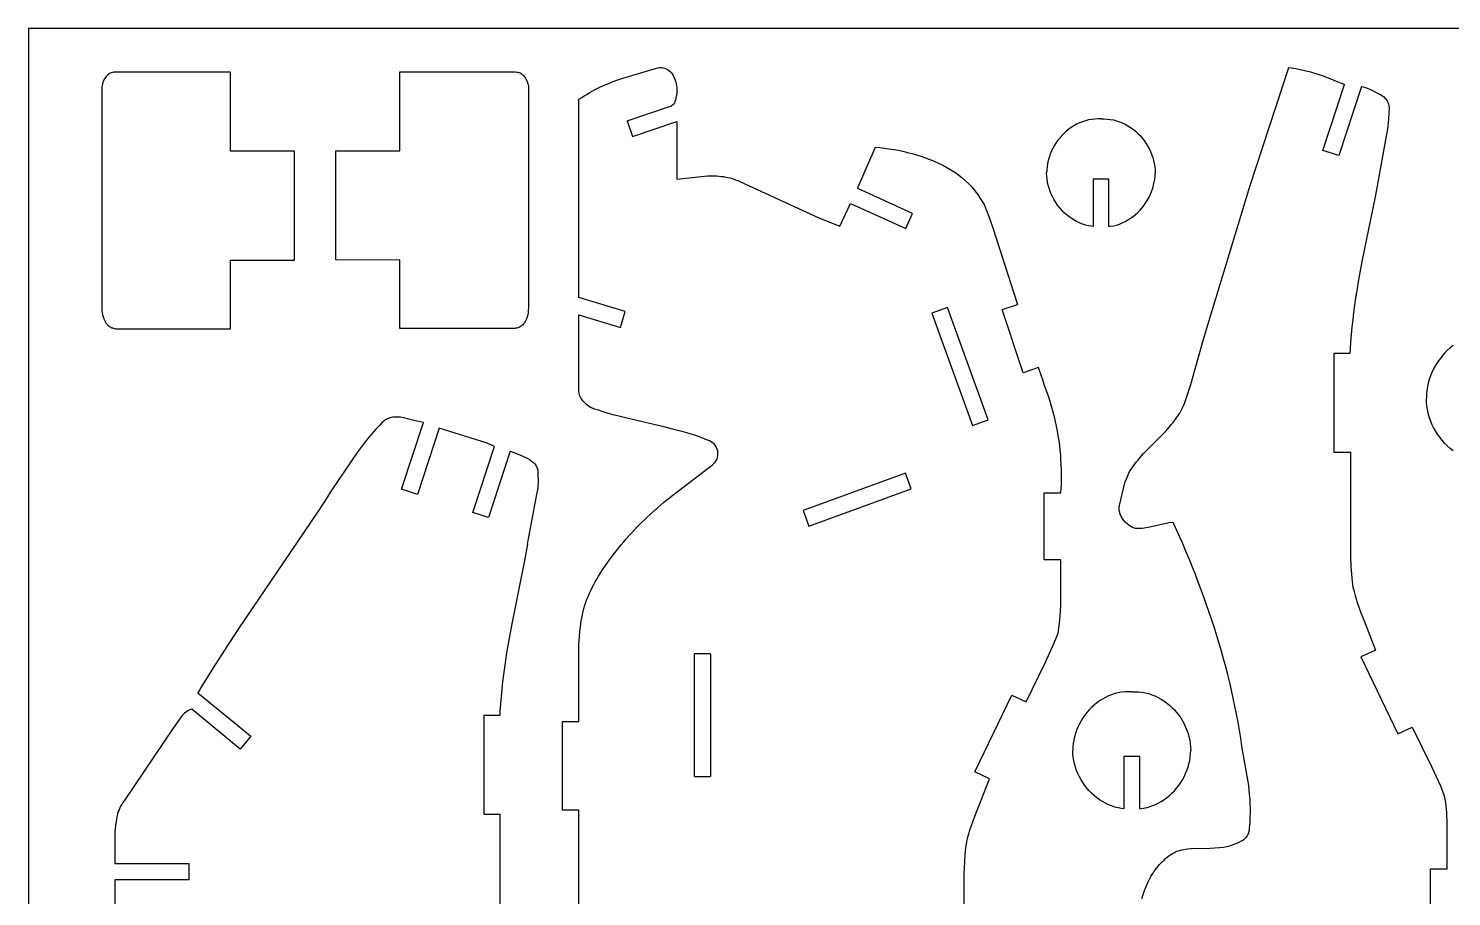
# Model space of a CAD drawing. Extents: x -103 to 103, y -133 to 133.
# Drawn here: x -103.5 to -0.1, y -69.9 to -6.8 of the extents above; entities that cross this region are included whole.
import ezdxf

# ---------------------------------------------------------------- set-up
doc = ezdxf.new("R2010")
doc.units = 0
doc.header["$MEASUREMENT"] = 0
doc.layers.get('0').update_dxf_attribs({"linetype": 'CONTINUOUS'})

msp = doc.modelspace()

# ---------------------------------------------------------------- linework, layer by layer
for p, q in [((103.5, -6.83), (-103.5, -6.83)), ((-103.5, -6.83), (-103.5, -133.17)), ((-97.86, -10.33), (-97.91, -10.39)), ((-97.81, -10.27), (-97.86, -10.33)), ((-97.75, -10.22), (-97.81, -10.27)), ((-97.69, -10.17), (-97.75, -10.22)), ((-97.63, -10.12), (-97.69, -10.17)), ((-97.56, -10.09), (-97.63, -10.12)), ((-97.48, -10.05), (-97.56, -10.09)), ((-97.4, -10.03), (-97.48, -10.05)), ((-97.32, -10.01), (-97.4, -10.03)), ((-97.23, -10), (-97.32, -10.01)), ((-88.83, -10), (-97.23, -10)), ((-88.83, -15.74), (-88.83, -10)), ((-76.51, -9.99), (-68.11, -9.98)), ((-76.51, -15.73), (-76.51, -9.99)), ((-68.11, -9.98), (-68.02, -10)), ((-68.02, -10), (-67.94, -10.02)), ((-67.94, -10.02), (-67.86, -10.04)), ((-67.86, -10.04), (-67.78, -10.07)), ((-67.78, -10.07), (-67.71, -10.11)), ((-67.71, -10.11), (-67.65, -10.16)), ((-67.65, -10.16), (-67.59, -10.2)), ((-67.59, -10.2), (-67.53, -10.26)), ((-67.53, -10.26), (-67.48, -10.32)), ((-67.48, -10.32), (-67.43, -10.38)), ((-60.31, -10.44), (-57.93, -9.74)), ((-57.93, -9.74), (-57.78, -9.7)), ((-57.78, -9.7), (-57.64, -9.68)), ((-57.64, -9.68), (-57.51, -9.68)), ((-57.51, -9.68), (-57.39, -9.69)), ((-57.39, -9.69), (-57.27, -9.72)), ((-57.27, -9.72), (-57.16, -9.76)), ((-57.16, -9.76), (-57.06, -9.81)), ((-57.06, -9.81), (-56.97, -9.88)), ((-56.97, -9.88), (-56.88, -9.96)), ((-56.88, -9.96), (-56.8, -10.04)), ((-56.8, -10.04), (-56.73, -10.14)), ((-56.73, -10.14), (-56.66, -10.25)), ((-56.66, -10.25), (-56.6, -10.36)), ((-14.76, -18.33), (-11.92, -9.67)), ((-11.92, -9.67), (-11.42, -9.74)), ((-11.42, -9.74), (-10.35, -9.99)), ((-10.35, -9.99), (-9.42, -10.28)), ((-9.42, -10.28), (-8.66, -10.58)), ((-98.13, -10.91), (-98.17, -11.07)), ((-98.17, -11.07), (-98.17, -27.14)), ((-98.11, -10.83), (-98.13, -10.91)), ((-98.09, -10.75), (-98.11, -10.83)), ((-98.06, -10.67), (-98.09, -10.75)), ((-98.03, -10.6), (-98.06, -10.67)), ((-97.99, -10.53), (-98.03, -10.6)), ((-97.95, -10.46), (-97.99, -10.53)), ((-97.91, -10.39), (-97.95, -10.46)), ((-67.43, -10.38), (-67.39, -10.44)), ((-67.39, -10.44), (-67.35, -10.51)), ((-67.35, -10.51), (-67.31, -10.59)), ((-67.31, -10.59), (-67.28, -10.66)), ((-67.28, -10.66), (-67.25, -10.74)), ((-67.25, -10.74), (-67.23, -10.82)), ((-67.23, -10.82), (-67.2, -10.9)), ((-67.2, -10.9), (-67.17, -11.06)), ((-67.17, -11.06), (-67.17, -27.13)), ((-62.59, -11.42), (-62.41, -11.32)), ((-62.41, -11.32), (-62.22, -11.22)), ((-62.22, -11.22), (-62.04, -11.13)), ((-62.04, -11.13), (-61.66, -10.96)), ((-61.66, -10.96), (-61.28, -10.8)), ((-61.28, -10.8), (-60.9, -10.65)), ((-60.9, -10.65), (-60.31, -10.44)), ((-56.6, -10.36), (-56.55, -10.48)), ((-56.55, -10.48), (-56.51, -10.6)), ((-56.51, -10.6), (-56.47, -10.73)), ((-56.47, -10.73), (-56.44, -10.86)), ((-56.44, -10.86), (-56.42, -11)), ((-56.42, -11), (-56.4, -11.13)), ((-56.4, -11.13), (-56.39, -11.27)), ((-56.39, -11.27), (-56.39, -11.4)), ((-9.45, -15.7), (-7.87, -10.9)), ((-8.66, -10.58), (-7.87, -10.9)), ((-6.65, -11.05), (-8.3, -16.07)), ((-6.65, -11.05), (-6.39, -11.11)), ((-6.39, -11.11), (-5.95, -11.3)), ((-5.95, -11.3), (-5.42, -11.55)), ((-63.5, -11.98), (-63.29, -11.86)), ((-63.5, -26.39), (-63.5, -11.98)), ((-63.29, -11.86), (-63.12, -11.74)), ((-63.12, -11.74), (-62.94, -11.63)), ((-62.94, -11.63), (-62.77, -11.52)), ((-62.77, -11.52), (-62.59, -11.42)), ((-56.7, -12.4), (-56.77, -12.45)), ((-56.7, -12.4), (-56.63, -12.33)), ((-56.57, -12.23), (-56.63, -12.33)), ((-56.53, -12.13), (-56.57, -12.23)), ((-56.49, -12.03), (-56.53, -12.13)), ((-56.46, -11.91), (-56.49, -12.03)), ((-56.43, -11.79), (-56.46, -11.91)), ((-56.41, -11.66), (-56.43, -11.79)), ((-56.4, -11.53), (-56.41, -11.66)), ((-56.39, -11.4), (-56.4, -11.53)), ((-5.42, -11.55), (-5.25, -11.64)), ((-5.25, -11.64), (-5.17, -11.7)), ((-5.17, -11.7), (-5.1, -11.75)), ((-5.1, -11.75), (-5.03, -11.81)), ((-5.03, -11.81), (-4.96, -11.87)), ((-4.96, -11.87), (-4.9, -11.93)), ((-4.9, -11.93), (-4.85, -12)), ((-4.85, -12), (-4.8, -12.07)), ((-4.8, -12.07), (-4.75, -12.14)), ((-4.75, -12.14), (-4.72, -12.22)), ((-4.72, -12.22), (-4.68, -12.31)), ((-4.68, -12.31), (-4.66, -12.4)), ((-4.66, -12.4), (-4.65, -12.49)), ((-60, -13.55), (-56.77, -12.45)), ((-26.02, -13.42), (-26.25, -13.44)), ((-25.79, -13.41), (-26.02, -13.42)), ((-25.58, -13.4), (-25.79, -13.41)), ((-25.58, -13.4), (-25.36, -13.41)), ((-25.36, -13.41), (-25.13, -13.42)), ((-25.13, -13.42), (-24.9, -13.44)), ((-4.65, -12.93), (-4.68, -13.45)), ((-4.65, -12.49), (-4.64, -12.59)), ((-4.64, -12.59), (-4.65, -12.93)), ((-60, -13.55), (-59.62, -14.69)), ((-59.62, -14.69), (-56.38, -13.6)), ((-56.38, -13.6), (-56.38, -17.79)), ((-28.26, -14.46), (-28.42, -14.62)), ((-28.09, -14.3), (-28.26, -14.46)), ((-27.91, -14.16), (-28.09, -14.3)), ((-27.73, -14.02), (-27.91, -14.16)), ((-27.54, -13.9), (-27.73, -14.02)), ((-27.34, -13.79), (-27.54, -13.9)), ((-27.13, -13.69), (-27.34, -13.79)), ((-26.92, -13.61), (-27.13, -13.69)), ((-26.7, -13.54), (-26.92, -13.61)), ((-26.48, -13.48), (-26.7, -13.54)), ((-26.25, -13.44), (-26.48, -13.48)), ((-24.9, -13.44), (-24.67, -13.48)), ((-24.67, -13.48), (-24.45, -13.54)), ((-24.45, -13.54), (-24.23, -13.61)), ((-24.23, -13.61), (-24.02, -13.69)), ((-24.02, -13.69), (-23.82, -13.79)), ((-23.82, -13.79), (-23.62, -13.9)), ((-23.62, -13.9), (-23.43, -14.02)), ((-23.43, -14.02), (-23.24, -14.16)), ((-23.24, -14.16), (-23.06, -14.3)), ((-23.06, -14.3), (-22.89, -14.46)), ((-22.89, -14.46), (-22.73, -14.62)), ((-4.75, -14.12), (-5.45, -18.01)), ((-4.68, -13.45), (-4.75, -14.12)), ((-43.21, -18.35), (-41.96, -15.46)), ((-41.96, -15.46), (-41.64, -15.49)), ((-41.64, -15.49), (-41.31, -15.53)), ((-28.97, -15.36), (-29.08, -15.56)), ((-28.85, -15.17), (-28.97, -15.36)), ((-28.72, -14.98), (-28.85, -15.17)), ((-28.57, -14.8), (-28.72, -14.98)), ((-28.42, -14.62), (-28.57, -14.8)), ((-22.73, -14.62), (-22.58, -14.8)), ((-22.58, -14.8), (-22.44, -14.98)), ((-22.44, -14.98), (-22.31, -15.17)), ((-22.31, -15.17), (-22.18, -15.36)), ((-22.18, -15.36), (-22.07, -15.56)), ((-84.17, -15.74), (-88.83, -15.74)), ((-84.17, -23.66), (-84.17, -15.74)), ((-81.17, -23.65), (-81.17, -15.73)), ((-81.17, -15.73), (-76.51, -15.73)), ((-41.31, -15.53), (-40.98, -15.58)), ((-40.98, -15.58), (-40.64, -15.63)), ((-40.64, -15.63), (-40.31, -15.69)), ((-40.31, -15.69), (-39.97, -15.76)), ((-39.97, -15.76), (-39.64, -15.84)), ((-39.64, -15.84), (-39.31, -15.92)), ((-39.31, -15.92), (-38.97, -16.02)), ((-38.97, -16.02), (-38.65, -16.12)), ((-38.65, -16.12), (-38.32, -16.23)), ((-38.32, -16.23), (-38, -16.35)), ((-38, -16.35), (-37.68, -16.48)), ((-37.68, -16.48), (-37.37, -16.62)), ((-29.4, -16.42), (-29.45, -16.65)), ((-29.34, -16.2), (-29.4, -16.42)), ((-29.27, -15.98), (-29.34, -16.2)), ((-29.18, -15.77), (-29.27, -15.98)), ((-29.08, -15.56), (-29.18, -15.77)), ((-22.07, -15.56), (-21.97, -15.77)), ((-21.97, -15.77), (-21.89, -15.98)), ((-21.89, -15.98), (-21.81, -16.2)), ((-21.81, -16.2), (-21.75, -16.42)), ((-21.75, -16.42), (-21.7, -16.65)), ((-8.3, -16.07), (-9.45, -15.7)), ((-54.61, -17.58), (-54.13, -17.55)), ((-54.13, -17.55), (-53.8, -17.55)), ((-53.8, -17.55), (-53.64, -17.55)), ((-53.64, -17.55), (-53.48, -17.55)), ((-53.48, -17.55), (-53.32, -17.56)), ((-53.32, -17.56), (-53.16, -17.58)), ((-37.37, -16.62), (-37.07, -16.77)), ((-37.07, -16.77), (-36.77, -16.93)), ((-36.77, -16.93), (-36.48, -17.1)), ((-36.48, -17.1), (-36.2, -17.28)), ((-36.2, -17.28), (-35.93, -17.48)), ((-35.93, -17.48), (-35.66, -17.68)), ((-29.51, -17.1), (-29.52, -17.33)), ((-29.51, -17.56), (-29.52, -17.33)), ((-29.49, -16.87), (-29.51, -17.1)), ((-29.49, -17.78), (-29.51, -17.56)), ((-29.45, -16.65), (-29.49, -16.87)), ((-21.7, -16.65), (-21.66, -16.87)), ((-21.66, -16.87), (-21.64, -17.1)), ((-21.66, -17.78), (-21.64, -17.56)), ((-21.64, -17.1), (-21.64, -17.33)), ((-21.64, -17.56), (-21.64, -17.33)), ((-56.38, -17.79), (-54.61, -17.58)), ((-53.16, -17.58), (-53, -17.6)), ((-53, -17.6), (-52.84, -17.63)), ((-52.84, -17.63), (-52.69, -17.66)), ((-52.69, -17.66), (-52.53, -17.7)), ((-52.53, -17.7), (-52.38, -17.74)), ((-52.38, -17.74), (-52.22, -17.79)), ((-52.22, -17.79), (-52.07, -17.85)), ((-52.07, -17.85), (-51.92, -17.91)), ((-51.92, -17.91), (-51.77, -17.98)), ((-51.77, -17.98), (-46.07, -20.59)), ((-43.24, -18.46), (-43.21, -18.35)), ((-39.26, -20.27), (-43.24, -18.46)), ((-35.66, -17.68), (-35.41, -17.9)), ((-35.41, -17.9), (-35.17, -18.13)), ((-35.17, -18.13), (-34.94, -18.37)), ((-34.94, -18.37), (-34.73, -18.63)), ((-29.45, -18.01), (-29.49, -17.78)), ((-29.4, -18.23), (-29.45, -18.01)), ((-29.34, -18.45), (-29.4, -18.23)), ((-29.27, -18.67), (-29.34, -18.45)), ((-25, -17.79), (-26.15, -17.79)), ((-26.15, -17.79), (-26.15, -21.22)), ((-25, -21.22), (-25, -17.79)), ((-21.89, -18.67), (-21.81, -18.45)), ((-21.81, -18.45), (-21.75, -18.23)), ((-21.75, -18.23), (-21.7, -18.01)), ((-21.7, -18.01), (-21.66, -17.78)), ((-18.12, -29.41), (-14.76, -18.33)), ((-5.45, -18.01), (-5.66, -19.06)), ((-44.55, -21.21), (-43.76, -19.55)), ((-43.76, -19.55), (-39.76, -21.37)), ((-34.73, -18.63), (-34.53, -18.9)), ((-34.53, -18.9), (-34.34, -19.18)), ((-34.34, -19.18), (-34.05, -19.62)), ((-34.05, -19.62), (-33.67, -20.62)), ((-29.18, -18.88), (-29.27, -18.67)), ((-29.08, -19.09), (-29.18, -18.88)), ((-28.97, -19.29), (-29.08, -19.09)), ((-28.85, -19.49), (-28.97, -19.29)), ((-28.72, -19.68), (-28.85, -19.49)), ((-22.44, -19.68), (-22.31, -19.49)), ((-22.31, -19.49), (-22.18, -19.29)), ((-22.18, -19.29), (-22.07, -19.09)), ((-22.07, -19.09), (-21.97, -18.88)), ((-21.97, -18.88), (-21.89, -18.67)), ((-5.66, -19.06), (-6.61, -23.78)), ((-46.07, -20.59), (-44.55, -21.21)), ((-39.76, -21.37), (-39.26, -20.27)), ((-33.67, -20.62), (-33.4, -21.39)), ((-28.57, -19.86), (-28.72, -19.68)), ((-28.42, -20.03), (-28.57, -19.86)), ((-28.26, -20.2), (-28.42, -20.03)), ((-28.09, -20.35), (-28.26, -20.2)), ((-27.91, -20.5), (-28.09, -20.35)), ((-27.73, -20.63), (-27.91, -20.5)), ((-27.54, -20.75), (-27.73, -20.63)), ((-23.62, -20.75), (-23.43, -20.63)), ((-23.43, -20.63), (-23.24, -20.5)), ((-23.24, -20.5), (-23.06, -20.35)), ((-23.06, -20.35), (-22.89, -20.2)), ((-22.89, -20.2), (-22.73, -20.03)), ((-22.73, -20.03), (-22.58, -19.86)), ((-22.58, -19.86), (-22.44, -19.68)), ((-33.4, -21.39), (-32.99, -22.69)), ((-27.34, -20.86), (-27.54, -20.75)), ((-27.13, -20.96), (-27.34, -20.86)), ((-26.92, -21.05), (-27.13, -20.96)), ((-26.7, -21.12), (-26.92, -21.05)), ((-26.48, -21.17), (-26.7, -21.12)), ((-26.25, -21.21), (-26.48, -21.17)), ((-26.15, -21.22), (-26.25, -21.21)), ((-25, -21.22), (-24.9, -21.21)), ((-24.9, -21.21), (-24.67, -21.17)), ((-24.67, -21.17), (-24.45, -21.12)), ((-24.45, -21.12), (-24.23, -21.05)), ((-24.23, -21.05), (-24.02, -20.96)), ((-24.02, -20.96), (-23.82, -20.86)), ((-23.82, -20.86), (-23.62, -20.75)), ((-32.99, -22.69), (-31.63, -26.9)), ((-88.83, -23.67), (-84.17, -23.66)), ((-88.83, -28.65), (-88.83, -23.67)), ((-76.51, -23.66), (-81.17, -23.65)), ((-76.51, -28.64), (-76.51, -23.66)), ((-6.61, -23.78), (-6.8, -24.84)), ((-6.9, -25.36), (-6.99, -25.89)), ((-6.8, -24.84), (-6.9, -25.36)), ((-60.14, -27.41), (-63.5, -26.39)), ((-7.07, -26.42), (-7.15, -26.95)), ((-6.99, -25.89), (-7.07, -26.42)), ((-98.17, -27.14), (-98.16, -27.35)), ((-98.16, -27.35), (-98.14, -27.5)), ((-98.14, -27.5), (-98.12, -27.65)), ((-98.12, -27.65), (-98.08, -27.8)), ((-98.08, -27.8), (-98.03, -27.94)), ((-67.26, -27.79), (-67.31, -27.93)), ((-67.22, -27.64), (-67.26, -27.79)), ((-67.2, -27.49), (-67.22, -27.64)), ((-67.18, -27.34), (-67.2, -27.49)), ((-67.17, -27.13), (-67.18, -27.34)), ((-63.5, -27.65), (-60.49, -28.56)), ((-63.5, -33.18), (-63.5, -27.65)), ((-60.49, -28.56), (-60.14, -27.41)), ((-36.73, -27.12), (-37.86, -27.53)), ((-37.86, -27.53), (-34.91, -35.68)), ((-33.77, -35.27), (-36.73, -27.12)), ((-32.76, -27.26), (-31.63, -26.9)), ((-31.23, -31.86), (-32.76, -27.26)), ((-7.22, -27.47), (-7.28, -28)), ((-7.15, -26.95), (-7.22, -27.47)), ((-98.03, -27.94), (-97.96, -28.08)), ((-97.96, -28.08), (-97.93, -28.14)), ((-97.93, -28.14), (-97.89, -28.21)), ((-97.89, -28.21), (-97.84, -28.27)), ((-97.84, -28.27), (-97.8, -28.32)), ((-97.8, -28.32), (-97.75, -28.38)), ((-97.75, -28.38), (-97.7, -28.42)), ((-97.7, -28.42), (-97.64, -28.47)), ((-97.64, -28.47), (-97.58, -28.51)), ((-97.58, -28.51), (-97.52, -28.55)), ((-97.52, -28.55), (-97.46, -28.58)), ((-97.46, -28.58), (-97.39, -28.6)), ((-97.39, -28.6), (-97.32, -28.62)), ((-97.32, -28.62), (-97.25, -28.64)), ((-97.25, -28.64), (-97.17, -28.65)), ((-97.17, -28.65), (-96.88, -28.65)), ((-96.88, -28.65), (-88.83, -28.65)), ((-68.46, -28.64), (-76.51, -28.64)), ((-68.17, -28.63), (-68.46, -28.64)), ((-68.09, -28.62), (-68.17, -28.63)), ((-68.02, -28.61), (-68.09, -28.62)), ((-67.95, -28.59), (-68.02, -28.61)), ((-67.88, -28.56), (-67.95, -28.59)), ((-67.82, -28.53), (-67.88, -28.56)), ((-67.75, -28.5), (-67.82, -28.53)), ((-67.7, -28.46), (-67.75, -28.5)), ((-67.64, -28.41), (-67.7, -28.46)), ((-67.59, -28.36), (-67.64, -28.41)), ((-67.54, -28.31), (-67.59, -28.36)), ((-67.5, -28.25), (-67.54, -28.31)), ((-67.45, -28.19), (-67.5, -28.25)), ((-67.41, -28.13), (-67.45, -28.19)), ((-67.38, -28.07), (-67.41, -28.13)), ((-67.31, -27.93), (-67.38, -28.07)), ((-7.34, -28.53), (-7.39, -29.07)), ((-7.28, -28), (-7.34, -28.53)), ((-19.05, -32.71), (-18.12, -29.41)), ((-7.43, -29.6), (-7.47, -30.13)), ((-7.39, -29.07), (-7.43, -29.6)), ((0.01, -29.88), (-0.21, -30.05)), ((-8.65, -30.45), (-8.65, -37.63)), ((-7.48, -30.45), (-8.65, -30.45)), ((-7.47, -30.13), (-7.48, -30.45)), ((-0.96, -30.87), (-1.12, -31.09)), ((-0.79, -30.65), (-0.96, -30.87)), ((-0.61, -30.44), (-0.79, -30.65)), ((-0.41, -30.24), (-0.61, -30.44)), ((-0.21, -30.05), (-0.41, -30.24)), ((-30.1, -31.48), (-31.23, -31.86)), ((-30.03, -31.7), (-30.1, -31.48)), ((-29.91, -32.04), (-30.03, -31.7)), ((-29.8, -32.37), (-29.91, -32.04)), ((-1.52, -31.83), (-1.63, -32.08)), ((-1.4, -31.58), (-1.52, -31.83)), ((-1.27, -31.33), (-1.4, -31.58)), ((-1.12, -31.09), (-1.27, -31.33)), ((-29.69, -32.71), (-29.8, -32.37)), ((-29.58, -33.04), (-29.69, -32.71)), ((-29.45, -33.37), (-29.58, -33.04)), ((-19.33, -33.57), (-19.05, -32.71)), ((-1.85, -32.88), (-1.89, -33.15)), ((-1.79, -32.61), (-1.85, -32.88)), ((-1.72, -32.34), (-1.79, -32.61)), ((-1.63, -32.08), (-1.72, -32.34)), ((-63.48, -33.34), (-63.5, -33.18)), ((-63.45, -33.49), (-63.48, -33.34)), ((-63.37, -33.68), (-63.45, -33.49)), ((-63.23, -33.89), (-63.37, -33.68)), ((-62.91, -34.22), (-63.23, -33.89)), ((-29.34, -33.7), (-29.45, -33.37)), ((-29.23, -34.04), (-29.34, -33.7)), ((-29.13, -34.37), (-29.23, -34.04)), ((-19.65, -34.41), (-19.51, -34.08)), ((-19.51, -34.08), (-19.33, -33.57)), ((-1.92, -33.43), (-1.93, -33.7)), ((-1.92, -33.98), (-1.93, -33.7)), ((-1.89, -33.15), (-1.92, -33.43)), ((-1.89, -34.26), (-1.92, -33.98)), ((-77.31, -35.15), (-77.4, -35.19)), ((-77.22, -35.12), (-77.31, -35.15)), ((-77.12, -35.1), (-77.22, -35.12)), ((-77.03, -35.08), (-77.12, -35.1)), ((-76.94, -35.07), (-77.03, -35.08)), ((-76.84, -35.07), (-76.94, -35.07)), ((-76.75, -35.07), (-76.84, -35.07)), ((-76.65, -35.07), (-76.75, -35.07)), ((-76.46, -35.09), (-76.65, -35.07)), ((-76.26, -35.12), (-76.46, -35.09)), ((-75.29, -35.37), (-76.26, -35.12)), ((-62.66, -34.37), (-62.91, -34.22)), ((-62.34, -34.49), (-62.66, -34.37)), ((-62.01, -34.6), (-62.34, -34.49)), ((-61.68, -34.71), (-62.01, -34.6)), ((-61.36, -34.81), (-61.68, -34.71)), ((-61.03, -34.9), (-61.36, -34.81)), ((-60.7, -34.99), (-61.03, -34.9)), ((-60.03, -35.16), (-60.7, -34.99)), ((-29.04, -34.71), (-29.13, -34.37)), ((-28.95, -35.05), (-29.04, -34.71)), ((-28.87, -35.4), (-28.95, -35.05)), ((-20.2, -35.29), (-20.08, -35.12)), ((-20.08, -35.12), (-19.97, -34.95)), ((-19.97, -34.95), (-19.85, -34.78)), ((-19.85, -34.78), (-19.75, -34.6)), ((-19.75, -34.6), (-19.65, -34.41)), ((-1.85, -34.53), (-1.89, -34.26)), ((-1.79, -34.8), (-1.85, -34.53)), ((-1.72, -35.06), (-1.79, -34.8)), ((-1.63, -35.33), (-1.72, -35.06)), ((-78.27, -35.96), (-78.56, -36.28)), ((-78.12, -35.8), (-78.27, -35.96)), ((-77.97, -35.65), (-78.12, -35.8)), ((-77.82, -35.49), (-77.97, -35.65)), ((-77.66, -35.34), (-77.82, -35.49)), ((-77.57, -35.28), (-77.66, -35.34)), ((-77.49, -35.23), (-77.57, -35.28)), ((-77.4, -35.19), (-77.49, -35.23)), ((-76.39, -40.31), (-74.8, -35.48)), ((-75.01, -35.43), (-75.29, -35.37)), ((-73.65, -35.87), (-75.24, -40.69)), ((-74.8, -35.48), (-75.01, -35.43)), ((-70.17, -36.96), (-73.65, -35.87)), ((-57.34, -35.79), (-60.03, -35.16)), ((-56.67, -35.95), (-57.34, -35.79)), ((-56.34, -36.04), (-56.67, -35.95)), ((-56.01, -36.13), (-56.34, -36.04)), ((-55.67, -36.22), (-56.01, -36.13)), ((-34.91, -35.68), (-33.77, -35.27)), ((-28.8, -35.74), (-28.87, -35.4)), ((-28.73, -36.09), (-28.8, -35.74)), ((-28.67, -36.44), (-28.73, -36.09)), ((-22.04, -37.28), (-20.87, -36.09)), ((-20.87, -36.09), (-20.59, -35.78)), ((-20.59, -35.78), (-20.46, -35.62)), ((-20.46, -35.62), (-20.33, -35.46)), ((-20.33, -35.46), (-20.2, -35.29)), ((-1.52, -35.58), (-1.63, -35.33)), ((-1.4, -35.83), (-1.52, -35.58)), ((-1.27, -36.08), (-1.4, -35.83)), ((-1.12, -36.32), (-1.27, -36.08)), ((-79.11, -36.96), (-79.62, -37.66)), ((-78.84, -36.62), (-79.11, -36.96)), ((-78.56, -36.28), (-78.84, -36.62)), ((-71.22, -42.01), (-69.64, -37.21)), ((-69.64, -37.21), (-70.17, -36.96)), ((-55.35, -36.32), (-55.67, -36.22)), ((-55.02, -36.42), (-55.35, -36.32)), ((-54.69, -36.53), (-55.02, -36.42)), ((-54.37, -36.65), (-54.69, -36.53)), ((-54.37, -36.65), (-54.05, -36.77)), ((-53.99, -36.8), (-54.05, -36.77)), ((-53.97, -36.81), (-53.99, -36.8)), ((-53.97, -36.81), (-53.81, -36.91)), ((-53.67, -37.03), (-53.81, -36.91)), ((-53.56, -37.18), (-53.67, -37.03)), ((-53.48, -37.35), (-53.56, -37.18)), ((-28.62, -36.78), (-28.67, -36.44)), ((-28.57, -37.13), (-28.62, -36.78)), ((-28.54, -37.48), (-28.57, -37.13)), ((-0.96, -36.54), (-1.12, -36.32)), ((-0.79, -36.76), (-0.96, -36.54)), ((-0.61, -36.97), (-0.79, -36.76)), ((-0.41, -37.17), (-0.61, -36.97)), ((-0.21, -37.36), (-0.41, -37.17)), ((-79.62, -37.66), (-81.46, -40.36)), ((-68.49, -37.56), (-70.07, -42.38)), ((-68.49, -37.56), (-68.23, -37.65)), ((-68.23, -37.65), (-67.79, -37.82)), ((-67.79, -37.82), (-67.26, -38.07)), ((-67.26, -38.07), (-67.09, -38.16)), ((-67.09, -38.16), (-67.02, -38.21)), ((-67.02, -38.21), (-66.94, -38.27)), ((-53.55, -38.25), (-53.66, -38.41)), ((-53.47, -38.09), (-53.55, -38.25)), ((-53.42, -37.53), (-53.48, -37.35)), ((-53.47, -38.09), (-53.42, -37.9)), ((-53.41, -37.72), (-53.42, -37.53)), ((-53.42, -37.9), (-53.41, -37.72)), ((-28.5, -37.84), (-28.54, -37.48)), ((-28.48, -38.19), (-28.5, -37.84)), ((-28.46, -38.54), (-28.48, -38.19)), ((-23.02, -38.36), (-22.88, -38.2)), ((-22.88, -38.2), (-22.75, -38.04)), ((-22.75, -38.04), (-22.47, -37.73)), ((-22.47, -37.73), (-22.04, -37.28)), ((-8.65, -37.63), (-7.44, -37.63)), ((-7.44, -37.63), (-7.44, -45.16)), ((0.01, -37.53), (-0.21, -37.36)), ((-66.94, -38.27), (-66.87, -38.32)), ((-66.87, -38.32), (-66.81, -38.38)), ((-66.81, -38.38), (-66.74, -38.45)), ((-66.74, -38.45), (-66.69, -38.51)), ((-66.69, -38.51), (-66.64, -38.59)), ((-66.64, -38.59), (-66.59, -38.66)), ((-66.59, -38.66), (-66.56, -38.74)), ((-66.56, -38.74), (-66.53, -38.83)), ((-66.53, -38.83), (-66.5, -38.91)), ((-66.5, -38.91), (-66.49, -39.01)), ((-66.49, -39.01), (-66.48, -39.11)), ((-66.48, -39.11), (-66.46, -39.85)), ((-56.68, -40.74), (-53.79, -38.54)), ((-53.79, -38.54), (-53.66, -38.41)), ((-39.78, -39.15), (-47.22, -41.86)), ((-39.36, -40.29), (-39.78, -39.15)), ((-28.45, -38.89), (-28.46, -38.54)), ((-28.44, -39.25), (-28.45, -38.89)), ((-28.44, -39.6), (-28.44, -39.25)), ((-23.83, -39.86), (-23.49, -39.04)), ((-23.49, -39.04), (-23.38, -38.86)), ((-23.38, -38.86), (-23.26, -38.69)), ((-23.26, -38.69), (-23.14, -38.52)), ((-23.14, -38.52), (-23.02, -38.36)), ((-75.24, -40.69), (-76.39, -40.31)), ((-66.46, -39.85), (-66.52, -40.43)), ((-46.81, -42.99), (-39.36, -40.29)), ((-28.48, -40.57), (-28.46, -40.3)), ((-28.46, -40.3), (-28.45, -39.95)), ((-28.45, -39.95), (-28.44, -39.6)), ((-24.22, -41.49), (-23.83, -39.86)), ((-81.78, -40.88), (-82.45, -41.9)), ((-81.46, -40.36), (-81.78, -40.88)), ((-67.23, -44.32), (-66.52, -40.43)), ((-57.8, -41.67), (-57.35, -41.29)), ((-57.35, -41.29), (-56.68, -40.74)), ((-29.71, -45.44), (-29.71, -40.57)), ((-29.71, -40.57), (-28.48, -40.57)), ((-82.45, -41.9), (-83.46, -43.42)), ((-70.07, -42.38), (-71.22, -42.01)), ((-58.65, -42.45), (-58.23, -42.06)), ((-58.23, -42.06), (-57.8, -41.67)), ((-47.22, -41.86), (-46.81, -42.99)), ((-24.25, -41.72), (-24.24, -41.64)), ((-24.24, -41.8), (-24.25, -41.72)), ((-24.24, -41.57), (-24.22, -41.49)), ((-24.24, -41.64), (-24.24, -41.57)), ((-24.24, -41.87), (-24.24, -41.8)), ((-24.22, -41.94), (-24.24, -41.87)), ((-24.21, -42.02), (-24.22, -41.94)), ((-24.19, -42.09), (-24.21, -42.02)), ((-24.16, -42.16), (-24.19, -42.09)), ((-24.13, -42.23), (-24.16, -42.16)), ((-24.1, -42.3), (-24.13, -42.23)), ((-24.06, -42.37), (-24.1, -42.3)), ((-23.98, -42.5), (-24.06, -42.37)), ((-83.46, -43.42), (-88.25, -50.48)), ((-59.67, -43.48), (-59.47, -43.27)), ((-59.47, -43.27), (-59.27, -43.06)), ((-59.27, -43.06), (-59.07, -42.85)), ((-59.07, -42.85), (-58.65, -42.45)), ((-23.88, -42.62), (-23.98, -42.5)), ((-23.78, -42.74), (-23.88, -42.62)), ((-23.66, -42.84), (-23.78, -42.74)), ((-23.54, -42.94), (-23.66, -42.84)), ((-23.41, -43.02), (-23.54, -42.94)), ((-23.27, -43.09), (-23.41, -43.02)), ((-23.14, -43.15), (-23.27, -43.09)), ((-23.07, -43.18), (-23.14, -43.15)), ((-22.88, -43.18), (-23.07, -43.18)), ((-22.59, -43.16), (-22.88, -43.18)), ((-22.02, -43.07), (-22.59, -43.16)), ((-20.61, -42.76), (-22.02, -43.07)), ((-20.32, -42.73), (-20.61, -42.76)), ((-20.08, -43.26), (-20.32, -42.73)), ((-19.84, -43.8), (-20.08, -43.26)), ((-67.23, -44.32), (-67.43, -45.37)), ((-61.15, -45.28), (-60.43, -44.36)), ((-60.43, -44.36), (-60.25, -44.14)), ((-60.25, -44.14), (-60.06, -43.91)), ((-60.06, -43.91), (-59.87, -43.7)), ((-59.87, -43.7), (-59.67, -43.48)), ((-19.61, -44.34), (-19.84, -43.8)), ((-19.38, -44.88), (-19.61, -44.34)), ((-67.43, -45.37), (-68.38, -50.09)), ((-61.56, -45.86), (-61.15, -45.28)), ((-28.5, -45.44), (-29.71, -45.44)), ((-28.49, -48.8), (-28.5, -45.44)), ((-19.15, -45.42), (-19.38, -44.88)), ((-18.93, -45.97), (-19.15, -45.42)), ((-7.44, -45.16), (-7.41, -45.96)), ((-62.08, -46.64), (-61.95, -46.44)), ((-61.95, -46.44), (-61.83, -46.25)), ((-61.83, -46.25), (-61.56, -45.86)), ((-18.71, -46.52), (-18.93, -45.97)), ((-18.5, -47.06), (-18.71, -46.52)), ((-7.41, -45.96), (-7.38, -46.49)), ((-7.38, -46.49), (-7.33, -47.02)), ((-62.64, -47.67), (-62.54, -47.46)), ((-62.54, -47.46), (-62.43, -47.25)), ((-62.43, -47.25), (-62.32, -47.05)), ((-62.32, -47.05), (-62.2, -46.85)), ((-62.2, -46.85), (-62.08, -46.64)), ((-18.3, -47.62), (-18.5, -47.06)), ((-7.33, -47.02), (-7.3, -47.23)), ((-7.3, -47.23), (-7.26, -47.44)), ((-7.26, -47.44), (-7.21, -47.65)), ((-63.07, -48.75), (-63, -48.53)), ((-63, -48.53), (-62.92, -48.31)), ((-62.92, -48.31), (-62.83, -48.1)), ((-62.83, -48.1), (-62.74, -47.88)), ((-62.74, -47.88), (-62.64, -47.67)), ((-18.09, -48.17), (-18.3, -47.62)), ((-17.9, -48.72), (-18.09, -48.17)), ((-7.21, -47.65), (-7.16, -47.86)), ((-7.16, -47.86), (-7.1, -48.07)), ((-7.1, -48.07), (-7.04, -48.28)), ((-7.04, -48.28), (-6.98, -48.48)), ((-6.98, -48.48), (-6.84, -48.89)), ((-63.3, -49.66), (-63.25, -49.43)), ((-63.25, -49.43), (-63.2, -49.2)), ((-63.2, -49.2), (-63.14, -48.98)), ((-63.14, -48.98), (-63.07, -48.75)), ((-28.58, -50.06), (-28.53, -49.52)), ((-28.53, -49.52), (-28.49, -48.8)), ((-17.7, -49.28), (-17.9, -48.72)), ((-17.52, -49.84), (-17.7, -49.28)), ((-6.84, -48.89), (-6.69, -49.29)), ((-6.69, -49.29), (-6.44, -49.89)), ((-88.25, -50.48), (-89.26, -52.01)), ((-68.38, -50.09), (-68.58, -51.15)), ((-63.43, -50.67), (-63.36, -50.13)), ((-63.36, -50.13), (-63.33, -49.89)), ((-63.33, -49.89), (-63.3, -49.66)), ((-28.69, -50.77), (-28.63, -50.41)), ((-28.63, -50.41), (-28.58, -50.06)), ((-17.33, -50.4), (-17.52, -49.84)), ((-17.16, -50.96), (-17.33, -50.4)), ((-6.44, -49.89), (-5.62, -52)), ((-68.67, -51.67), (-68.76, -52.2)), ((-68.58, -51.15), (-68.67, -51.67)), ((-63.5, -51.57), (-63.47, -51.05)), ((-63.5, -57.21), (-63.5, -51.57)), ((-63.47, -51.05), (-63.43, -50.67)), ((-29.6, -52.89), (-28.97, -51.49)), ((-28.97, -51.49), (-28.69, -50.77)), ((-16.99, -51.52), (-17.16, -50.96)), ((-16.82, -52.09), (-16.99, -51.52)), ((-89.26, -52.01), (-89.92, -53.03)), ((-68.84, -52.73), (-68.92, -53.26)), ((-68.76, -52.2), (-68.84, -52.73)), ((-55.11, -61.18), (-55.11, -52.29)), ((-53.95, -52.29), (-55.11, -52.29)), ((-53.95, -52.29), (-53.95, -61.18)), ((-16.66, -52.65), (-16.82, -52.09)), ((-16.51, -53.22), (-16.66, -52.65)), ((-5.62, -52), (-6.68, -52.5)), ((-6.68, -52.5), (-4.01, -58.1)), ((-89.92, -53.03), (-90.56, -54.07)), ((-68.92, -53.26), (-68.99, -53.78)), ((-31.01, -55.77), (-29.6, -52.89)), ((-16.36, -53.79), (-16.51, -53.22)), ((-90.88, -54.59), (-91.2, -55.11)), ((-90.56, -54.07), (-90.88, -54.59)), ((-69.06, -54.31), (-69.11, -54.84)), ((-68.99, -53.78), (-69.06, -54.31)), ((-16.22, -54.36), (-16.36, -53.79)), ((-16.09, -54.93), (-16.22, -54.36)), ((-91.2, -55.11), (-87.35, -58.26)), ((-69.16, -55.38), (-69.21, -55.91)), ((-69.11, -54.84), (-69.16, -55.38)), ((-34.73, -60.86), (-32.06, -55.27)), ((-32.06, -55.27), (-31.01, -55.77)), ((-25.68, -55.7), (-25.88, -55.85)), ((-25.47, -55.57), (-25.68, -55.7)), ((-25.25, -55.45), (-25.47, -55.57)), ((-25.03, -55.34), (-25.25, -55.45)), ((-24.8, -55.25), (-25.03, -55.34)), ((-24.56, -55.17), (-24.8, -55.25)), ((-24.32, -55.11), (-24.56, -55.17)), ((-24.07, -55.07), (-24.32, -55.11)), ((-23.82, -55.04), (-24.07, -55.07)), ((-23.57, -55.04), (-23.82, -55.04)), ((-23.34, -55.03), (-23.57, -55.04)), ((-23.34, -55.03), (-23.1, -55.04)), ((-23.1, -55.04), (-22.85, -55.04)), ((-22.85, -55.04), (-22.6, -55.07)), ((-22.6, -55.07), (-22.35, -55.11)), ((-22.35, -55.11), (-22.11, -55.17)), ((-22.11, -55.17), (-21.88, -55.25)), ((-21.88, -55.25), (-21.65, -55.34)), ((-21.65, -55.34), (-21.42, -55.45)), ((-21.42, -55.45), (-21.21, -55.57)), ((-21.21, -55.57), (-21, -55.7)), ((-21, -55.7), (-20.8, -55.85)), ((-15.96, -55.51), (-16.09, -54.93)), ((-15.84, -56.08), (-15.96, -55.51)), ((-92.33, -56.77), (-92.99, -57.67)), ((-92.15, -56.59), (-92.33, -56.77)), ((-91.99, -56.47), (-92.15, -56.59)), ((-91.88, -56.4), (-91.99, -56.47)), ((-91.76, -56.34), (-91.88, -56.4)), ((-91.7, -56.32), (-91.76, -56.34)), ((-91.64, -56.3), (-91.7, -56.32)), ((-88.11, -59.2), (-91.64, -56.3)), ((-70.42, -56.76), (-70.42, -63.94)), ((-69.25, -56.76), (-70.42, -56.76)), ((-69.24, -56.44), (-69.25, -56.76)), ((-69.21, -55.91), (-69.24, -56.44)), ((-26.75, -56.74), (-26.89, -56.94)), ((-26.59, -56.54), (-26.75, -56.74)), ((-26.43, -56.35), (-26.59, -56.54)), ((-26.25, -56.17), (-26.43, -56.35)), ((-26.07, -56), (-26.25, -56.17)), ((-25.88, -55.85), (-26.07, -56)), ((-20.8, -55.85), (-20.6, -56)), ((-20.6, -56), (-20.42, -56.17)), ((-20.42, -56.17), (-20.24, -56.35)), ((-20.24, -56.35), (-20.08, -56.54)), ((-20.08, -56.54), (-19.92, -56.74)), ((-19.92, -56.74), (-19.78, -56.94)), ((-15.72, -56.66), (-15.84, -56.08)), ((-15.61, -57.24), (-15.72, -56.66)), ((-92.99, -57.67), (-96.54, -62.97)), ((-63.5, -57.21), (-64.71, -57.21)), ((-64.71, -57.21), (-64.71, -63.61)), ((-27.35, -57.83), (-27.43, -58.07)), ((-27.25, -57.6), (-27.35, -57.83)), ((-27.14, -57.37), (-27.25, -57.6)), ((-27.02, -57.15), (-27.14, -57.37)), ((-26.89, -56.94), (-27.02, -57.15)), ((-19.78, -56.94), (-19.65, -57.15)), ((-19.65, -57.15), (-19.53, -57.37)), ((-19.53, -57.37), (-19.42, -57.6)), ((-19.42, -57.6), (-19.33, -57.83)), ((-19.33, -57.83), (-19.24, -58.07)), ((-15.51, -57.82), (-15.61, -57.24)), ((-15.42, -58.4), (-15.51, -57.82)), ((-4.01, -58.1), (-2.95, -57.6)), ((-2.95, -57.6), (-1.55, -60.47)), ((-87.35, -58.26), (-88.11, -59.2)), ((-27.59, -58.8), (-27.61, -59.04)), ((-27.55, -58.55), (-27.59, -58.8)), ((-27.5, -58.31), (-27.55, -58.55)), ((-27.43, -58.07), (-27.5, -58.31)), ((-19.24, -58.07), (-19.18, -58.31)), ((-19.18, -58.31), (-19.12, -58.55)), ((-19.12, -58.55), (-19.08, -58.8)), ((-19.08, -58.8), (-19.06, -59.04)), ((-15.33, -58.98), (-15.42, -58.4)), ((-27.61, -59.04), (-27.62, -59.29)), ((-27.61, -59.54), (-27.62, -59.29)), ((-27.59, -59.79), (-27.61, -59.54)), ((-27.55, -60.03), (-27.59, -59.79)), ((-23.91, -59.75), (-23.91, -63.53)), ((-22.76, -59.75), (-23.91, -59.75)), ((-22.76, -63.53), (-22.76, -59.75)), ((-19.12, -60.03), (-19.08, -59.79)), ((-19.08, -59.79), (-19.06, -59.54)), ((-19.06, -59.04), (-19.05, -59.29)), ((-19.06, -59.54), (-19.05, -59.29)), ((-14.84, -61.84), (-15.33, -58.98)), ((-33.68, -61.36), (-34.73, -60.86)), ((-27.5, -60.28), (-27.55, -60.03)), ((-27.43, -60.51), (-27.5, -60.28)), ((-27.35, -60.75), (-27.43, -60.51)), ((-27.25, -60.98), (-27.35, -60.75)), ((-27.14, -61.21), (-27.25, -60.98)), ((-19.53, -61.21), (-19.42, -60.98)), ((-19.42, -60.98), (-19.33, -60.75)), ((-19.33, -60.75), (-19.24, -60.51)), ((-19.24, -60.51), (-19.18, -60.28)), ((-19.18, -60.28), (-19.12, -60.03)), ((-1.55, -60.47), (-0.91, -61.88)), ((-55.11, -61.18), (-53.95, -61.18)), ((-34.49, -63.48), (-33.68, -61.36)), ((-27.02, -61.43), (-27.14, -61.21)), ((-26.89, -61.64), (-27.02, -61.43)), ((-26.75, -61.85), (-26.89, -61.64)), ((-26.59, -62.04), (-26.75, -61.85)), ((-20.08, -62.04), (-19.92, -61.85)), ((-19.92, -61.85), (-19.78, -61.64)), ((-19.78, -61.64), (-19.65, -61.43)), ((-19.65, -61.43), (-19.53, -61.21)), ((-14.77, -62.45), (-14.84, -61.84)), ((-0.91, -61.88), (-0.63, -62.6)), ((-96.54, -62.97), (-96.64, -63.09)), ((-26.43, -62.23), (-26.59, -62.04)), ((-26.25, -62.41), (-26.43, -62.23)), ((-26.07, -62.58), (-26.25, -62.41)), ((-25.88, -62.74), (-26.07, -62.58)), ((-25.68, -62.88), (-25.88, -62.74)), ((-25.47, -63.01), (-25.68, -62.88)), ((-25.25, -63.13), (-25.47, -63.01)), ((-21.42, -63.13), (-21.21, -63.01)), ((-21.21, -63.01), (-21, -62.88)), ((-21, -62.88), (-20.8, -62.74)), ((-20.8, -62.74), (-20.6, -62.58)), ((-20.6, -62.58), (-20.42, -62.41)), ((-20.42, -62.41), (-20.24, -62.23)), ((-20.24, -62.23), (-20.08, -62.04)), ((-14.74, -62.87), (-14.77, -62.45)), ((-14.72, -63.28), (-14.74, -62.87)), ((-0.63, -62.6), (-0.57, -62.95)), ((-0.57, -62.95), (-0.52, -63.31)), ((-97.05, -64.02), (-97.08, -64.16)), ((-97.02, -63.88), (-97.05, -64.02)), ((-96.97, -63.74), (-97.02, -63.88)), ((-96.92, -63.61), (-96.97, -63.74)), ((-96.86, -63.47), (-96.92, -63.61)), ((-96.8, -63.34), (-96.86, -63.47)), ((-96.72, -63.22), (-96.8, -63.34)), ((-96.64, -63.09), (-96.72, -63.22)), ((-70.42, -63.94), (-69.22, -63.94)), ((-69.22, -71.47), (-69.22, -63.94)), ((-64.71, -63.61), (-63.5, -63.61)), ((-63.5, -70.96), (-63.5, -63.61)), ((-34.89, -64.48), (-34.74, -64.07)), ((-34.74, -64.07), (-34.49, -63.48)), ((-25.03, -63.24), (-25.25, -63.13)), ((-24.8, -63.33), (-25.03, -63.24)), ((-24.56, -63.41), (-24.8, -63.33)), ((-24.32, -63.47), (-24.56, -63.41)), ((-24.07, -63.51), (-24.32, -63.47)), ((-23.91, -63.53), (-24.07, -63.51)), ((-22.76, -63.53), (-22.6, -63.51)), ((-22.6, -63.51), (-22.35, -63.47)), ((-22.35, -63.47), (-22.11, -63.41)), ((-22.11, -63.41), (-21.88, -63.33)), ((-21.88, -63.33), (-21.65, -63.24)), ((-21.65, -63.24), (-21.42, -63.13)), ((-14.73, -64.31), (-14.72, -64.1)), ((-14.71, -63.48), (-14.72, -63.28)), ((-14.72, -64.1), (-14.71, -63.9)), ((-14.71, -63.69), (-14.71, -63.48)), ((-14.71, -63.9), (-14.71, -63.69)), ((-0.52, -63.31), (-0.47, -63.84)), ((-0.47, -63.84), (-0.44, -64.56)), ((-97.2, -64.94), (-97.22, -65.19)), ((-97.15, -64.59), (-97.2, -64.94)), ((-97.13, -64.45), (-97.15, -64.59)), ((-97.11, -64.3), (-97.13, -64.45)), ((-97.08, -64.16), (-97.11, -64.3)), ((-35.16, -65.29), (-35.1, -65.09)), ((-35.1, -65.09), (-35.03, -64.88)), ((-35.03, -64.88), (-34.89, -64.48)), ((-14.8, -65.16), (-14.79, -65.09)), ((-14.79, -64.93), (-14.76, -64.72)), ((-14.79, -65.01), (-14.79, -64.93)), ((-14.79, -65.09), (-14.79, -65.01)), ((-14.76, -64.72), (-14.74, -64.51)), ((-14.74, -64.51), (-14.73, -64.31)), ((-0.44, -64.56), (-0.45, -67.92)), ((-97.22, -65.19), (-97.22, -67.51)), ((-35.39, -66.35), (-35.35, -66.13)), ((-35.35, -66.13), (-35.31, -65.92)), ((-35.31, -65.92), (-35.27, -65.71)), ((-35.27, -65.71), (-35.21, -65.5)), ((-35.21, -65.5), (-35.16, -65.29)), ((-16.15, -66.21), (-15.57, -65.98)), ((-15.57, -65.98), (-15.32, -65.85)), ((-15.32, -65.85), (-15.2, -65.77)), ((-15.2, -65.77), (-15.1, -65.68)), ((-15.1, -65.68), (-15.05, -65.64)), ((-15.05, -65.64), (-15, -65.59)), ((-15, -65.59), (-14.96, -65.53)), ((-14.96, -65.53), (-14.92, -65.48)), ((-14.92, -65.48), (-14.89, -65.42)), ((-14.89, -65.42), (-14.86, -65.36)), ((-14.86, -65.36), (-14.84, -65.3)), ((-14.84, -65.3), (-14.82, -65.23)), ((-14.82, -65.23), (-14.8, -65.16)), ((-35.47, -67.41), (-35.43, -66.88)), ((-35.43, -66.88), (-35.39, -66.35)), ((-20.99, -67.26), (-20.88, -67.15)), ((-20.88, -67.15), (-20.76, -67.05)), ((-20.76, -67.05), (-20.63, -66.96)), ((-20.63, -66.96), (-20.5, -66.87)), ((-20.5, -66.87), (-20.37, -66.79)), ((-20.37, -66.79), (-20.23, -66.71)), ((-20.23, -66.71), (-20.09, -66.63)), ((-20.09, -66.63), (-19.96, -66.59)), ((-19.96, -66.59), (-19.83, -66.56)), ((-19.83, -66.56), (-19.7, -66.53)), ((-19.7, -66.53), (-19.56, -66.5)), ((-19.56, -66.5), (-19.29, -66.46)), ((-19.29, -66.46), (-19.02, -66.43)), ((-19.02, -66.43), (-17.64, -66.39)), ((-17.64, -66.39), (-16.96, -66.35)), ((-16.96, -66.35), (-16.69, -66.32)), ((-16.69, -66.32), (-16.42, -66.27)), ((-16.42, -66.27), (-16.28, -66.25)), ((-16.28, -66.25), (-16.15, -66.21)), ((-97.22, -67.51), (-91.83, -67.51)), ((-91.83, -68.71), (-91.83, -67.51)), ((-35.5, -68.2), (-35.47, -67.41)), ((-35.5, -75.74), (-35.5, -68.2)), ((-21.87, -68.34), (-21.79, -68.21)), ((-21.79, -68.21), (-21.7, -68.08)), ((-21.7, -68.08), (-21.61, -67.95)), ((-21.61, -67.95), (-21.52, -67.83)), ((-21.52, -67.83), (-21.42, -67.7)), ((-21.42, -67.7), (-21.32, -67.59)), ((-21.32, -67.59), (-21.21, -67.47)), ((-21.21, -67.47), (-21.11, -67.36)), ((-21.11, -67.36), (-20.99, -67.26)), ((-0.45, -67.92), (-1.65, -67.92)), ((-1.65, -67.92), (-1.65, -72.79)), ((-91.83, -68.71), (-97.22, -68.71)), ((-97.22, -68.71), (-97.22, -76.06)), ((-22.41, -69.47), (-22.29, -69.18)), ((-22.29, -69.18), (-22.17, -68.89)), ((-22.17, -68.89), (-22.1, -68.75)), ((-22.1, -68.75), (-22.03, -68.61)), ((-22.03, -68.61), (-21.95, -68.47)), ((-21.95, -68.47), (-21.87, -68.34)), ((-22.6, -70.06), (-22.51, -69.77)), ((-22.51, -69.77), (-22.41, -69.47))]:
    msp.add_line(p, q)

doc.saveas('drawing.dxf')
